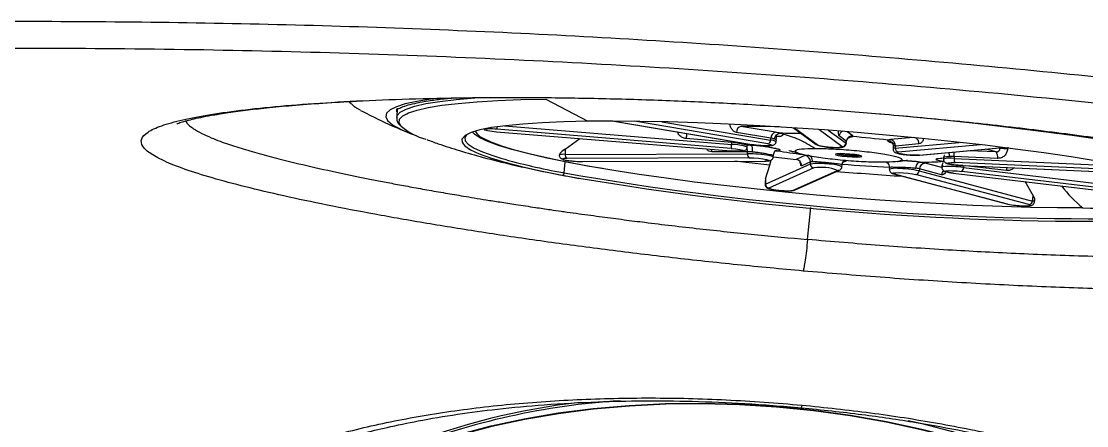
# Model space of a CAD drawing. Extents: x 939 to 1039, y 781 to 934.
# Drawn here: x 991.78 to 997.25, y 879.1 to 881.18 of the extents above; entities that cross this region are included whole.
import ezdxf

# ---------------------------------------------------------------- set-up
doc = ezdxf.new("R2010")
doc.units = 0
doc.header["$MEASUREMENT"] = 0
doc.layers.add('1', color=4, linetype='Continuous')

# ---------------------------------------------------------------- blocks, each defined once
blk = doc.blocks.new('Envoy')
at = {"layer": '1', "color": 3, "linetype": 'Continuous', "lineweight": 25}
for p, q in [((55.8208, 81.6064), (56.0353, 81.4922)), ((55.0573, 81.5597), (55.0544, 81.5123)), ((56.1692, 81.493), (56.8764, 81.3732)), ((56.1703, 81.493), (56.8781, 81.3731)), ((56.9596, 81.3762), (56.2744, 81.4922)), ((56.4156, 81.4897), (56.974, 81.3952)), ((57.5324, 81.5314), (57.5405, 81.5307)), ((55.5668, 81.439), (56.7699, 81.3407)), ((55.5668, 81.439), (55.5668, 81.4389)), ((55.5668, 81.4389), (56.7699, 81.3406)), ((56.7722, 81.3532), (55.5691, 81.4516)), ((55.6082, 81.469), (56.774, 81.3737)), ((56.9752, 81.4056), (56.7982, 81.4356)), ((56.9982, 81.436), (56.8212, 81.466)), ((57.0917, 81.4588), (57.2075, 81.3739)), ((57.0973, 81.4585), (57.2176, 81.3702)), ((57.3402, 81.3624), (57.2208, 81.45)), ((57.2702, 81.4463), (57.361, 81.3797)), ((57.3958, 81.4177), (57.367, 81.4388)), ((55.92, 81.3499), (55.9944, 81.404)), ((56.7749, 81.3842), (56.5402, 81.4034)), ((56.774, 81.3737), (56.7749, 81.3842)), ((56.974, 81.3952), (56.9752, 81.4056)), ((57.002, 81.3865), (57.0035, 81.3976)), ((57.0032, 81.3955), (57.0038, 81.4108)), ((57.3624, 81.3901), (57.3259, 81.4169)), ((57.361, 81.3797), (57.3624, 81.3901)), ((57.361, 81.3797), (57.362, 81.3782)), ((57.362, 81.3782), (57.3634, 81.3886)), ((57.7056, 81.4088), (57.59, 81.3983)), ((57.6141, 81.3544), (57.942, 81.3842)), ((55.92, 81.3499), (55.9187, 81.3224)), ((55.9187, 81.3224), (56.8547, 81.3254)), ((56.8552, 81.336), (56.6727, 81.3354)), ((56.7699, 81.3406), (56.7699, 81.3407)), ((56.8542, 81.3588), (56.8556, 81.3699)), ((56.8547, 81.3254), (56.8552, 81.336)), ((56.8551, 81.3659), (56.8569, 81.375)), ((56.8764, 81.3732), (56.8781, 81.3731)), ((57.6027, 81.3622), (57.6024, 81.351)), ((57.6033, 81.3612), (57.604, 81.3629)), ((57.6145, 81.3649), (57.6141, 81.3544)), ((57.7356, 81.3759), (57.6145, 81.3649)), ((58.0505, 81.3718), (57.6294, 81.3335)), ((57.7357, 81.3184), (58.167, 81.3576)), ((57.7391, 81.3184), (58.1688, 81.3574)), ((58.131, 81.3351), (57.9917, 81.3413)), ((58.1459, 81.3553), (58.1519, 81.3536)), ((58.1909, 81.3594), (58.1903, 81.3506)), ((55.9146, 81.2269), (55.9199, 81.2838)), ((56.8655, 81.3044), (55.9296, 81.3014)), ((56.0076, 81.2852), (56.9435, 81.2882)), ((56.0076, 81.2852), (56.0092, 81.2851)), ((56.0092, 81.2851), (56.9452, 81.2881)), ((56.9452, 81.2881), (56.9435, 81.2882)), ((56.9474, 81.1699), (57.1783, 81.2729)), ((56.9701, 81.2675), (56.9765, 81.2926)), ((56.9877, 81.3082), (56.9891, 81.3193)), ((57.1502, 81.316), (57.1052, 81.296)), ((57.1786, 81.2834), (57.1335, 81.2633)), ((57.1783, 81.2729), (57.1786, 81.2834)), ((57.3468, 81.2821), (57.365, 81.2902)), ((57.4077, 81.3205), (57.4067, 81.3204)), ((57.5686, 81.2813), (57.5717, 81.2805)), ((57.6541, 81.2901), (57.7208, 81.2849)), ((57.8526, 81.2541), (57.7674, 81.2768)), ((57.8613, 81.3087), (57.861, 81.2975)), ((57.8632, 81.3113), (57.8612, 81.3052)), ((57.9168, 81.3115), (57.9161, 81.301)), ((57.9161, 81.301), (58.7981, 81.2617)), ((58.1388, 81.3016), (57.9168, 81.3115)), ((58.9319, 81.235), (57.921, 81.2801)), ((55.892, 81.2175), (55.9018, 81.2157)), ((56.9482, 81.1973), (56.9701, 81.2675)), ((57.196, 81.2524), (56.9651, 81.1495)), ((57.0869, 81.1373), (57.3178, 81.2403)), ((57.0965, 81.1389), (57.3274, 81.2418)), ((57.34, 81.2582), (57.3414, 81.2686)), ((57.5834, 81.2567), (57.5831, 81.2455)), ((57.6055, 81.2222), (58.1877, 81.0675)), ((57.609, 81.2217), (58.1912, 81.067)), ((58.2998, 81.0645), (57.7176, 81.2192)), ((57.7375, 81.2478), (57.7362, 81.2373)), ((57.7362, 81.2373), (58.3184, 81.0826)), ((57.8511, 81.2176), (57.7375, 81.2478)), ((57.8536, 81.267), (57.8533, 81.2558)), ((57.9104, 81.2266), (59.0333, 81.0925)), ((57.9112, 81.2266), (57.9104, 81.2266)), ((57.9112, 81.2266), (59.0341, 81.0925)), ((59.0787, 81.1009), (57.9558, 81.235)), ((57.9612, 81.2648), (57.9619, 81.2647)), ((57.9612, 81.2648), (59.0079, 81.2182)), ((57.9619, 81.2647), (59.0085, 81.218)), ((57.9653, 81.2645), (57.9643, 81.2548)), ((57.9643, 81.2548), (59.0872, 81.1207)), ((58.1844, 81.2391), (57.9755, 81.2641)), ((56.9464, 81.1885), (56.9459, 81.1684)), ((56.9482, 81.1973), (56.9474, 81.1699)), ((56.9482, 81.1973), (56.9483, 81.1885)), ((58.2788, 81.1841), (58.3219, 81.1099)), ((58.3184, 81.0826), (58.3219, 81.1099)), ((58.3286, 81.0776), (58.3298, 81.0862)), ((57.1639, 80.8845), (57.1805, 81.0485))]:
    blk.add_line(p, q, dxfattribs=at)
at = {"layer": '1', "color": 3, "linetype": 'Continuous', "lineweight": 25, "flags": 128}
for points in [[(55.2774, 81.6117), (55.2297, 81.6058), (55.1578, 81.5944), (55.0988, 81.5814), (55.0532, 81.567), (55.0211, 81.5511), (55.0028, 81.534), (54.9984, 81.5157), (55.0079, 81.4962), (55.0312, 81.4759), (55.0332, 81.4745)], [(55.0544, 81.5123), (55.057, 81.522), (55.0729, 81.5394), (55.103, 81.5554), (55.147, 81.57), (55.2047, 81.5832), (55.2757, 81.5947), (55.3596, 81.6046), (55.4559, 81.6128), (55.4736, 81.614)], [(55.1058, 81.5315), (55.1152, 81.5357), (55.1589, 81.5502), (55.2163, 81.5633), (55.2869, 81.5747), (55.3703, 81.5846), (55.466, 81.5927), (55.5735, 81.599), (55.692, 81.6036), (55.8208, 81.6064)], [(55.0529, 81.5539), (55.0543, 81.5435), (55.0561, 81.5392)], [(55.0781, 81.4669), (55.0679, 81.484), (55.0695, 81.5025), (55.0853, 81.5197), (55.1058, 81.5315)], [(56.0354, 81.4922), (55.9129, 81.4895), (55.8015, 81.4848), (55.7019, 81.4782), (55.6151, 81.4698), (55.5416, 81.4597), (55.482, 81.4478), (55.4368, 81.4342), (55.4062, 81.4192), (55.3906, 81.4028), (55.3894, 81.3997)], [(58.6498, 81.2879), (58.5174, 81.3091), (58.3767, 81.3298), (58.2287, 81.3498), (58.0745, 81.3689), (57.9152, 81.3871), (57.752, 81.4042), (57.586, 81.4201), (57.4184, 81.4347), (57.2504, 81.4478), (57.0833, 81.4594), (56.9183, 81.4694), (56.7564, 81.4777), (56.599, 81.4842), (56.4471, 81.489), (56.3019, 81.4919), (56.1643, 81.493), (56.0354, 81.4922)], [(57.6345, 81.5218), (57.6704, 81.5185), (57.8486, 81.5011), (58.0239, 81.4826), (58.1952, 81.463), (58.3615, 81.4424), (58.5216, 81.421), (58.6748, 81.3989), (58.8199, 81.3762), (58.9561, 81.3531), (59.0826, 81.3297), (59.1986, 81.3062), (59.3034, 81.2827), (59.3963, 81.2594), (59.4768, 81.2363), (59.5443, 81.2137), (59.5986, 81.1916), (59.6391, 81.1703), (59.6482, 81.1642)], [(56.1115, 81.249), (56.0345, 81.2623), (55.9208, 81.2836), (55.8176, 81.305), (55.7257, 81.3263), (55.6455, 81.3474), (55.5779, 81.3682), (55.5231, 81.3885), (55.4817, 81.4081), (55.4539, 81.427), (55.4444, 81.437)], [(55.3894, 81.3997), (55.39, 81.3851), (55.3951, 81.3762)], [(55.4127, 81.4233), (55.4036, 81.4098), (55.4056, 81.3925), (55.4217, 81.3742), (55.4517, 81.355), (55.4955, 81.335), (55.5528, 81.3143), (55.5898, 81.3028)], [(58.5766, 81.0473), (58.4458, 81.0478), (58.3073, 81.0501), (58.1621, 81.0542), (58.0112, 81.06), (57.8557, 81.0675), (57.6967, 81.0767), (57.5353, 81.0874), (57.3728, 81.0997), (57.2103, 81.1134), (57.049, 81.1284), (56.8899, 81.1446), (56.7344, 81.1619), (56.5834, 81.1802), (56.4382, 81.1993), (56.2996, 81.2191), (56.1688, 81.2395), (56.0467, 81.2603), (55.9341, 81.2813), (55.8319, 81.3025), (55.7407, 81.3236), (55.6614, 81.3445), (55.5943, 81.3651), (55.5401, 81.3852), (55.5009, 81.4037)], [(56.7749, 81.3842), (56.7754, 81.3902), (56.7754, 81.3903)], [(55.3951, 81.3762), (55.4044, 81.3663), (55.4338, 81.3464), (55.4779, 81.3258), (55.5364, 81.3044), (55.6088, 81.2825), (55.6947, 81.2602), (55.7932, 81.2378), (55.9037, 81.2154)], [(56.7722, 81.3532), (56.7958, 81.3508), (56.8157, 81.3478), (56.8288, 81.3447), (56.8331, 81.3419), (56.8279, 81.3399), (56.8141, 81.3389), (56.7937, 81.3392), (56.7699, 81.3407)], [(56.9596, 81.3762), (56.9744, 81.373), (56.9808, 81.3701), (56.9777, 81.3679), (56.9657, 81.3667), (56.9465, 81.3667), (56.9231, 81.3679), (56.8991, 81.3701), (56.8781, 81.3731)], [(57.3311, 81.3262), (57.3142, 81.3254), (57.3063, 81.3235), (57.3087, 81.3206), (57.321, 81.3172), (57.3414, 81.3138), (57.3667, 81.311), (57.3931, 81.3091), (57.4166, 81.3085)], [(57.4106, 81.3124), (57.3905, 81.3129), (57.3679, 81.3145), (57.3463, 81.3169), (57.3288, 81.3198), (57.3183, 81.3227), (57.3162, 81.3252), (57.3163, 81.3252)], [(57.4166, 81.3085), (57.4336, 81.3092), (57.4415, 81.3112), (57.4391, 81.3141), (57.4267, 81.3175), (57.4064, 81.3209), (57.381, 81.3237), (57.3546, 81.3256), (57.3311, 81.3262)], [(57.7357, 81.3184), (57.7194, 81.3179), (57.6975, 81.3186), (57.6733, 81.3204), (57.6506, 81.3231), (57.6327, 81.3262), (57.6224, 81.3293), (57.6212, 81.3318), (57.6294, 81.3335)], [(56.9701, 81.2675), (56.8482, 81.2808), (56.7898, 81.2876)], [(56.8655, 81.3044), (56.887, 81.3038), (56.9111, 81.3021), (56.9342, 81.2995), (56.9528, 81.2965), (56.964, 81.2934), (56.9662, 81.2907), (56.959, 81.2889), (56.9435, 81.2882)], [(57.4318, 81.3161), (57.4319, 81.3147), (57.4252, 81.313), (57.4106, 81.3124)], [(57.7357, 81.3184), (57.7389, 81.3183), (57.7391, 81.3184)], [(57.9612, 81.2648), (57.9372, 81.2664), (57.9138, 81.2689), (57.8946, 81.2719), (57.8824, 81.2751), (57.8792, 81.2778), (57.8854, 81.2797), (57.9, 81.2805), (57.921, 81.2801)], [(55.9066, 81.2284), (55.9076, 81.2282), (55.9086, 81.228), (55.9096, 81.2278), (55.9106, 81.2277), (55.9116, 81.2275), (55.9126, 81.2273), (55.9136, 81.2271), (55.9146, 81.2269)], [(57.609, 81.2217), (57.6016, 81.2247), (57.6036, 81.227), (57.6147, 81.2283), (57.6332, 81.2285), (57.6563, 81.2274), (57.6804, 81.2252), (57.7019, 81.2224), (57.7176, 81.2192)], [(57.609, 81.2217), (57.6057, 81.2222), (57.6055, 81.2222)], [(57.8533, 81.2558), (57.8545, 81.2571), (57.8588, 81.2584)], [(57.9112, 81.2266), (57.8907, 81.2296), (57.8768, 81.2327), (57.8714, 81.2356), (57.8756, 81.2377), (57.8885, 81.2388), (57.9083, 81.2386), (57.9319, 81.2373), (57.9558, 81.235)], [(56.9459, 81.1684), (56.9462, 81.1691), (56.9474, 81.1699)], [(56.9762, 81.1436), (56.9726, 81.1444), (56.9696, 81.1452), (56.9673, 81.146), (56.9655, 81.1468), (56.9644, 81.1476), (56.964, 81.1483), (56.9642, 81.1489), (56.9651, 81.1495)], [(58.1877, 81.0675), (58.188, 81.0674), (58.1912, 81.067)], [(58.2998, 81.0645), (58.3026, 81.0637), (58.3048, 81.0629), (58.3064, 81.0621), (58.3073, 81.0614), (58.3075, 81.0607), (58.3071, 81.0601), (58.306, 81.0595), (58.3042, 81.059)], [(55.0787, 79.7802), (55.224, 79.8352), (55.3778, 79.8843), (55.5395, 79.9271), (55.7082, 79.9635), (55.883, 79.9933), (56.0629, 80.0163), (56.247, 80.0324), (56.4343, 80.0415), (56.6238, 80.0436), (56.8145, 80.0386), (57.0053, 80.0266), (57.1953, 80.0077), (57.3835, 79.9818), (57.5688, 79.9493), (57.7502, 79.9102), (57.9268, 79.8648), (58.0977, 79.8132), (58.2618, 79.7559), (58.4185, 79.693), (58.5667, 79.625), (58.7058, 79.5521)], [(58.7002, 79.5496), (58.5615, 79.6222), (58.4137, 79.6901), (58.2576, 79.7528), (58.0939, 79.81), (57.9236, 79.8613), (57.7475, 79.9066), (57.5666, 79.9456), (57.3819, 79.9781), (57.1943, 80.0038), (57.0048, 80.0227), (56.8146, 80.0347), (56.6245, 80.0396), (56.4355, 80.0376), (56.2488, 80.0285), (56.0653, 80.0124), (55.8859, 79.9895), (55.7117, 79.9598), (55.5435, 79.9235), (55.3822, 79.8808), (55.2288, 79.8319), (55.084, 79.7771)], [(59.3487, 79.0052), (59.3116, 79.0636), (59.2412, 79.1565), (59.158, 79.2472), (59.0625, 79.3352), (58.9552, 79.4201), (58.8367, 79.5014), (58.7076, 79.5787), (58.5685, 79.6516), (58.4203, 79.7196), (58.2636, 79.7825), (58.0995, 79.8398), (57.9286, 79.8914), (57.752, 79.9368), (57.6802, 79.9531)]]:
    blk.add_lwpolyline(points, dxfattribs=at)
at = {"layer": '1', "color": 3, "linetype": 'Continuous', "lineweight": 25}
for centre, radius, start, end in [((55.3341, 81.9765), 0.5853, 239.0661, 252.1668), ((55.2965, 81.7248), 0.3379, 229.7415, 254.0614), ((55.5384, 81.4906), 0.0946, 211.4373, 246.6766), ((55.5989, 81.8723), 0.4345, 259.7037, 265.7558), ((55.5296, 81.006), 0.4473, 84.9337, 90.8655), ((55.2067, 81.4924), 0.3647, 353.5747, 355.5441), ((56.8293, 81.436), 0.0311, 105.0839, 180.7047), ((56.8589, 76.6427), 4.8234, 88.1088, 90.4471), ((57.0063, 81.406), 0.0311, 105.0824, 180.7062), ((56.954, 81.1607), 0.2789, 75.4835, 80.8749), ((57.3577, 81.4126), 0.0321, 118.4045, 172.2898), ((58.7725, 81.2237), 2.2395, 174.7206, 175.396), ((56.7144, 80.6374), 0.7493, 83.1172, 85.3675), ((56.9546, 81.3949), 0.0194, 285.083, 0.7051), ((56.9766, 81.3541), 0.0411, 51.9058, 93.6621), ((56.9432, 81.2064), 0.2018, 75.4875, 80.881), ((57.0233, 78.0185), 3.4121, 88.1658, 89.9902), ((57.3413, 81.3823), 0.0199, 266.7537, 352.4991), ((57.394, 81.386), 0.0318, 86.7416, 172.5097), ((57.3616, 81.3885), 0.00178, 2.8488, 63.7867), ((57.3948, 81.4158), 0.00219, 266.4265, 63.6956), ((56.9587, 76.1367), 5.2949, 83.3099, 85.2768), ((57.5919, 81.3499), 0.0485, 92.1952, 109.7409), ((57.5832, 81.3677), 0.0314, 354.9568, 77.4918), ((57.7033, 81.3784), 0.0324, 355.6499, 64.8798), ((56.6245, 81.3378), 0.0482, 357.1375, 13.5766), ((56.1409, 81.4208), 0.6349, 353.8936, 355.7496), ((56.7782, 81.1735), 0.2003, 67.6958, 91.1763), ((57.001, 81.8413), 0.4892, 252.2875, 254.9808), ((56.8088, 81.3385), 0.0465, 356.8451, 19.6557), ((56.8739, 81.322), 0.0195, 169.7588, 244.667), ((56.8531, 80.6698), 0.6557, 79.77, 89.8574), ((56.8337, 80.5013), 0.8684, 87.3254, 88.6022), ((56.8555, 80.8011), 0.5348, 87.2106, 90.0259), ((56.9877, 81.554), 0.2137, 272.3087, 275.3242), ((57.5711, 84.7576), 3.4626, 260.6321, 262.8268), ((57.2188, 81.3892), 0.019, 233.7777, 266.4213), ((57.2933, 81.5925), 0.2348, 251.1943, 281.5178), ((57.4087, 81.7487), 0.4283, 260.8822, 269.7257), ((57.6117, 81.3408), 0.0138, 79.8784, 132.3851), ((57.6159, 81.3298), 0.0352, 92.2171, 109.7228), ((57.6337, 81.3527), 0.0196, 174.9524, 257.4989), ((57.8404, 81.3176), 0.0766, 355.4513, 12.6152), ((57.8088, 80.1876), 1.1918, 74.3157, 77.0172), ((58.1002, 81.3103), 0.0395, 347.3541, 38.85), ((56.5107, 84.5147), 3.3414, 254.003, 259.5839), ((55.9112, 81.2578), 0.0651, 83.3395, 110.3552), ((55.9238, 81.2522), 0.0495, 83.3423, 110.3503), ((55.9379, 81.319), 0.0195, 169.7588, 244.667), ((56.0103, 81.8034), 0.5182, 264.3334, 269.6996), ((56.9705, 81.2901), 0.0249, 46.4037, 92.2406), ((57.8474, 87.7748), 6.5212, 262.4237, 263.4647), ((57.1017, 81.2643), 0.0318, 358.1748, 83.789), ((57.1467, 81.2844), 0.0318, 358.1725, 83.7873), ((57.2224, 80.9229), 0.3527, 81.5842, 97.1947), ((57.1982, 81.2722), 0.0199, 178.176, 263.789), ((57.191, 81.2458), 0.0395, 92.1444, 108.3499), ((57.2802, 81.135), 0.137, 64.1004, 92.5734), ((57.3395, 81.2685), 0.00198, 4.7986, 67.4508), ((58.02, 89.3133), 8.0693, 265.18316, 266.89855), ((57.4273, 81.3255), 0.0212, 193.7399, 218.2325), ((57.4191, 81.3189), 0.0107, 217.4386, 256.2138), ((57.7689, 81.2453), 0.0314, 92.7694, 175.552), ((57.7424, 82.8385), 1.5564, 269.9543, 274.4151), ((57.6952, 80.9914), 0.2943, 75.8172, 81.0262), ((57.8964, 81.1753), 0.1272, 81.1011, 106.1838), ((57.8921, 80.7822), 0.5299, 87.3373, 90.1528), ((57.9402, 81.2956), 0.0247, 167.3557, 218.8485), ((55.9035, 81.2264), 0.0111, 271.1485, 2.2286), ((58.6449, 96.9623), 15.9838, 260.12515, 270.19468), ((58.6371, 96.8672), 15.8755, 260.12519, 270.19451), ((57.2348, 81.0249), 0.2308, 68.9154, 99.6723), ((58.6975, 97.7162), 16.5392, 265.19598, 266.37212), ((57.3197, 81.2591), 0.0189, 264.2191, 294.1389), ((57.611, 81.1744), 0.0764, 79.2821, 111.4452), ((57.6169, 80.66), 0.5895, 78.3228, 89.1874), ((57.7166, 81.2389), 0.0196, 272.76, 355.5587), ((57.6851, 81.0402), 0.2141, 75.8242, 81.0085), ((57.8857, 81.2135), 0.0349, 133.6542, 173.2767), ((57.8949, 80.7698), 0.4899, 81.8551, 94.2274), ((57.9404, 81.2533), 0.0239, 309.8745, 3.5205), ((58.2674, 81.2312), 0.0834, 163.6823, 174.5405), ((56.9673, 81.1693), 0.0199, 178.1769, 263.79), ((59.0113, 81.5766), 0.6849, 217.4565, 230.6), ((57.0658, 81.236), 0.1009, 265.6551, 282.0587), ((57.0888, 81.1561), 0.0189, 264.257, 294.0067), ((58.257, 81.3544), 0.2948, 257.0925, 264.9603), ((58.2988, 81.0841), 0.0196, 272.7673, 355.5514), ((58.3183, 81.0693), 0.0133, 38.5999, 89.2296), ((58.6844, 83.8965), 2.8512, 267.8313, 280.6162), ((56.4336, 76.3599), 3.703, 93.5792, 111.4315), ((56.4009, 76.4944), 3.5763, 96.4989, 111.5492)]:
    blk.add_arc(centre, radius, start, end, dxfattribs=at)
for points, knots in [([(45.7552, 81.4899), (46.2453, 81.5547), (47.2255, 81.6842), (48.7019, 81.8266), (50.181, 81.9307), (51.6624, 81.9926), (53.1447, 82.0134), (54.627, 81.9926), (56.1082, 81.9307), (57.5873, 81.8266), (59.0636, 81.6842), (60.0438, 81.5547), (60.534, 81.4899)], [0, 0, 0, 0, 0.100032, 0.200051, 0.300052, 0.400036, 0.500007, 0.599976, 0.699953, 0.799948, 0.899965, 1, 1, 1, 1]), ([(45.9217, 81.3806), (46.4582, 81.4486), (47.5314, 81.5847), (49.1481, 81.7272), (50.7682, 81.8242), (52.3909, 81.8714), (54.0046, 81.8696), (55.6079, 81.82), (57.1989, 81.7226), (58.7866, 81.5813), (59.8406, 81.4475), (60.3675, 81.3806)], [0, 0, 0, 0, 0.111971, 0.223957, 0.335963, 0.447987, 0.560017, 0.670039, 0.780044, 0.890029, 1, 1, 1, 1]), ([(57.1408, 80.7228), (57.028, 80.7333), (56.8023, 80.7542), (56.4691, 80.7904), (56.1434, 80.8296), (55.8282, 80.8716), (55.5261, 80.9159), (55.2396, 80.9618), (54.971, 81.0086), (54.7228, 81.056), (54.4972, 81.1032), (54.2965, 81.15), (54.123, 81.1958), (53.9789, 81.2404), (53.8666, 81.2835), (53.788, 81.3249), (53.7451, 81.3644), (53.7393, 81.4019), (53.7716, 81.4372), (53.8421, 81.4701), (53.9501, 81.5005), (54.0941, 81.528), (54.2718, 81.5524), (54.4803, 81.5733), (54.7162, 81.5904), (54.9762, 81.6034), (55.2566, 81.6119), (55.5542, 81.6157), (55.8657, 81.6147), (56.1882, 81.6085), (56.5189, 81.5972), (56.8552, 81.5805), (57.1947, 81.5591), (57.4212, 81.5406), (57.5344, 81.5313)], [0, 0, 0, 0, 0.030133, 0.060273, 0.090429, 0.120617, 0.150856, 0.181171, 0.21159, 0.242152, 0.272893, 0.303847, 0.335042, 0.366506, 0.398258, 0.4303, 0.462615, 0.495163, 0.527884, 0.560703, 0.593537, 0.626292, 0.658881, 0.691236, 0.723307, 0.755064, 0.786502, 0.817628, 0.848469, 0.879064, 0.909464, 0.939717, 0.969876, 1, 1, 1, 1]), ([(55.0521, 81.5495), (55.0521, 81.5496), (55.0522, 81.5499), (55.0637, 81.5583), (55.0871, 81.5683), (55.1228, 81.5794), (55.1712, 81.5903), (55.2331, 81.6004), (55.2886, 81.6078), (55.3268, 81.6112), (55.3366, 81.6121)], [0, 0, 0, 0, 0.086214, 0.214487, 0.346546, 0.488294, 0.637243, 0.790631, 0.94658, 1, 1, 1, 1]), ([(53.9273, 81.4818), (53.927, 81.4814), (53.9249, 81.4792), (53.9403, 81.4858), (53.966, 81.4931), (54.0034, 81.5029), (54.0476, 81.5127), (54.1061, 81.524), (54.1815, 81.5364), (54.2754, 81.5493), (54.3884, 81.5622), (54.52, 81.5746), (54.6727, 81.5864), (54.7897, 81.5929), (54.8481, 81.5961)], [0, 0, 0, 0, 0.016388, 0.100104, 0.184, 0.25121, 0.318444, 0.387685, 0.470906, 0.569937, 0.66438, 0.76946, 0.884945, 1, 1, 1, 1]), ([(54.8249, 81.5803), (54.819, 81.5838), (54.811, 81.5886), (54.811, 81.5928), (54.811, 81.5939)], [0, 0, 0, 0, 0.7286213, 1, 1, 1, 1]), ([(54.8692, 81.5489), (54.8667, 81.55), (54.8407, 81.5611), (54.8324, 81.5712), (54.8249, 81.5803)], [0, 0, 0, 0, 0.097414, 1, 1, 1, 1]), ([(54.8691, 81.5487), (54.8983, 81.5335), (54.9627, 81.5001), (55.0451, 81.4626), (55.0972, 81.4418), (55.1151, 81.4346)], [0, 0, 0, 0, 0.3542806, 0.7782682, 1, 1, 1, 1]), ([(53.9699, 81.494), (53.9719, 81.4907), (53.9766, 81.4828), (53.9902, 81.4695), (54.0141, 81.4515), (54.0504, 81.431), (54.0979, 81.4093), (54.1448, 81.3909), (54.1894, 81.3751), (54.2326, 81.3609), (54.2774, 81.347), (54.3243, 81.3332), (54.3732, 81.3196), (54.4237, 81.3062), (54.4764, 81.2927), (54.5647, 81.271), (54.6981, 81.2404), (54.8464, 81.2093), (54.9625, 81.1863), (55.0394, 81.1715), (55.122, 81.1561), (55.2106, 81.1401), (55.3028, 81.1239), (55.3841, 81.1101), (55.4544, 81.0984), (55.5163, 81.0883), (55.5874, 81.077), (55.6712, 81.064), (55.7583, 81.0508), (55.8361, 81.0394), (55.8907, 81.0315), (55.9394, 81.0246), (55.9898, 81.0176), (56.0495, 81.0094), (56.1079, 81.0015), (56.165, 80.994), (56.2208, 80.9868), (56.2751, 80.9799), (56.3565, 80.9697), (56.4676, 80.9563), (56.6546, 80.9349), (56.887, 80.91), (57.073, 80.8929), (57.1639, 80.8845)], [0, 0, 0, 0, 0.019097, 0.045725, 0.074633, 0.118395, 0.155831, 0.186942, 0.211729, 0.234538, 0.256873, 0.278735, 0.300124, 0.32104, 0.341484, 0.362234, 0.420348, 0.479268, 0.500032, 0.52173, 0.544361, 0.567927, 0.592429, 0.615808, 0.629383, 0.64446, 0.66104, 0.680545, 0.703809, 0.721564, 0.733806, 0.740763, 0.754299, 0.767459, 0.780244, 0.792652, 0.804684, 0.816339, 0.827619, 0.856692, 0.886753, 0.944678, 1, 1, 1, 1]), ([(55.0557, 81.5103), (55.0554, 81.5062), (55.0547, 81.4943), (55.0616, 81.4816), (55.0694, 81.4741), (55.0713, 81.4724)], [0, 0, 0, 0, 0.283086, 0.831449, 1, 1, 1, 1]), ([(57.5344, 81.5313), (57.6636, 81.5195), (57.9225, 81.496), (58.3042, 81.453), (58.6769, 81.4049), (59.0363, 81.352), (59.3786, 81.2951), (59.6983, 81.2353), (59.9941, 81.1734), (60.1624, 81.1321), (60.2471, 81.1114)], [0, 0, 0, 0, 0.121824, 0.244086, 0.367067, 0.491019, 0.61617, 0.742687, 0.870641, 1, 1, 1, 1]), ([(55.5228, 81.4533), (55.5174, 81.453), (55.5097, 81.4527), (55.5048, 81.4515), (55.5037, 81.4505), (55.5048, 81.4493), (55.5093, 81.4474), (55.5164, 81.4459), (55.5213, 81.4448)], [0, 0, 0, 0, 0.271453, 0.389532, 0.509234, 0.625996, 0.741666, 1, 1, 1, 1]), ([(55.5213, 81.4448), (55.5193, 81.4449), (55.5172, 81.445), (55.5155, 81.4465), (55.5153, 81.4467)], [0, 0, 0, 0, 0.8836135, 1, 1, 1, 1]), ([(56.5402, 81.4034), (56.5336, 81.4048), (56.5203, 81.4074), (56.5041, 81.4201), (56.4987, 81.4319), (56.4962, 81.4376)], [0, 0, 0, 0, 0.343683, 0.685691, 1, 1, 1, 1]), ([(56.7982, 81.4356), (56.7932, 81.4372), (56.7832, 81.4405), (56.7721, 81.4545), (56.7661, 81.4676), (56.7661, 81.4754), (56.766, 81.4766)], [0, 0, 0, 0, 0.3167021, 0.6318595, 0.9452993, 1, 1, 1, 1]), ([(57.3259, 81.4169), (57.325, 81.4184), (57.3232, 81.4216), (57.3221, 81.4317), (57.3224, 81.4397), (57.3224, 81.4416)], [0, 0, 0, 0, 0.43167, 0.861239, 1, 1, 1, 1]), ([(55.2089, 81.3985), (55.2283, 81.3913), (55.2854, 81.3703), (55.382, 81.3398), (55.5087, 81.3034), (55.6569, 81.2664), (55.7876, 81.238), (55.8703, 81.2218), (55.892, 81.2175)], [0, 0, 0, 0, 0.082597, 0.24177, 0.422764, 0.646733, 0.907276, 1, 1, 1, 1]), ([(56.8042, 81.3813), (56.8104, 81.3804), (56.8252, 81.3782), (56.8429, 81.3736), (56.8538, 81.369), (56.8548, 81.367), (56.8551, 81.3661)], [0, 0, 0, 0, 0.2102417, 0.4998729, 0.7868596, 1, 1, 1, 1]), ([(56.8764, 81.3732), (56.8804, 81.3725), (56.8914, 81.3708), (56.9131, 81.3684), (56.9388, 81.3667), (56.9619, 81.3661), (56.9771, 81.367), (56.9856, 81.3683), (56.9934, 81.3718), (56.9987, 81.3773), (57.0016, 81.3824), (57.0017, 81.3858), (57.0017, 81.3865)], [0, 0, 0, 0, 0.091425, 0.250272, 0.406383, 0.562286, 0.725543, 0.829778, 0.889648, 0.935616, 0.984905, 1, 1, 1, 1]), ([(56.9938, 81.4017), (56.9947, 81.4057), (56.9965, 81.4135), (57.0037, 81.4231), (57.0132, 81.4296), (57.0203, 81.4303), (57.0239, 81.4306)], [0, 0, 0, 0, 0.249983, 0.499991, 0.750008, 1, 1, 1, 1]), ([(56.9938, 81.4017), (56.9967, 81.4008), (57.0026, 81.3988), (57.0023, 81.3968), (57.0022, 81.3958)], [0, 0, 0, 0, 0.503847, 1, 1, 1, 1]), ([(57.0025, 81.4151), (57.0071, 81.4151), (57.0142, 81.4153), (57.0235, 81.4162), (57.0296, 81.4173), (57.0372, 81.4198), (57.0396, 81.4232), (57.0348, 81.4262), (57.0332, 81.4273)], [0, 0, 0, 0, 0.157291, 0.244829, 0.404508, 0.485342, 0.821734, 1, 1, 1, 1]), ([(57.0332, 81.4273), (57.032, 81.4279), (57.0295, 81.429), (57.0258, 81.4301), (57.0239, 81.4306)], [0, 0, 0, 0, 0.499321, 1, 1, 1, 1]), ([(57.2014, 81.353), (57.1741, 81.3694), (57.1194, 81.4023), (57.062, 81.419), (57.0332, 81.4273)], [0, 0, 0, 0, 0.499842, 1, 1, 1, 1]), ([(57.3639, 81.3884), (57.3641, 81.3906), (57.3647, 81.3963), (57.3693, 81.4036), (57.375, 81.4088), (57.3788, 81.4109), (57.38, 81.4114), (57.3804, 81.4116)], [0, 0, 0, 0, 0.183327, 0.469548, 0.706597, 0.908008, 1, 1, 1, 1]), ([(57.3766, 81.4091), (57.3787, 81.4104), (57.3842, 81.4138), (57.3907, 81.4137), (57.3947, 81.4136)], [0, 0, 0, 0, 0.387651, 1, 1, 1, 1]), ([(57.3801, 81.4104), (57.3807, 81.4105), (57.3889, 81.4113), (57.3919, 81.4125), (57.3947, 81.4136)], [0, 0, 0, 0, 0.080416, 1, 1, 1, 1]), ([(57.5755, 81.3955), (57.5744, 81.3942), (57.5725, 81.3921), (57.5782, 81.3884), (57.5866, 81.3848), (57.5953, 81.3817), (57.606, 81.3798), (57.6079, 81.3795)], [0, 0, 0, 0, 0.3310323, 0.533042, 0.6377601, 0.9350876, 1, 1, 1, 1]), ([(57.5755, 81.3955), (57.5794, 81.3947), (57.5872, 81.393), (57.5966, 81.3853), (57.603, 81.3749), (57.6037, 81.3669), (57.604, 81.3629)], [0, 0, 0, 0, 0.249994, 0.500021, 0.750014, 1, 1, 1, 1]), ([(57.7587, 81.4031), (57.7575, 81.3994), (57.7544, 81.3898), (57.746, 81.3793), (57.7391, 81.377), (57.7356, 81.3759)], [0, 0, 0, 0, 0.233619, 0.615511, 1, 1, 1, 1]), ([(55.92, 81.3499), (55.9114, 81.344), (55.8949, 81.3328), (55.8906, 81.3233), (55.8885, 81.3188)], [0, 0, 0, 0, 0.5227169, 1, 1, 1, 1]), ([(56.6727, 81.3354), (56.6676, 81.3362), (56.6574, 81.3379), (56.6476, 81.3449), (56.6449, 81.3506), (56.6449, 81.3508)], [0, 0, 0, 0, 0.494483, 0.986552, 1, 1, 1, 1]), ([(56.7699, 81.3406), (56.7747, 81.3402), (56.7879, 81.3392), (56.8084, 81.3385), (56.8261, 81.339), (56.8354, 81.3401), (56.8435, 81.3429), (56.8495, 81.3477), (56.8533, 81.3535), (56.8537, 81.3574), (56.8538, 81.3589)], [0, 0, 0, 0, 0.125653, 0.337305, 0.55851, 0.736992, 0.821036, 0.893915, 0.961232, 1, 1, 1, 1]), ([(57.0075, 81.3412), (57.0129, 81.3418), (57.0233, 81.343), (57.0245, 81.3449), (57.0208, 81.3467), (57.0148, 81.3485), (57.0074, 81.3502), (57.0008, 81.3516), (56.9924, 81.3533), (56.9752, 81.3567), (56.9449, 81.3617), (56.9092, 81.3665), (56.8862, 81.368), (56.8742, 81.3688)], [0, 0, 0, 0, 0.137875, 0.264146, 0.324889, 0.385381, 0.469805, 0.493898, 0.506007, 0.614956, 0.744105, 0.866987, 1, 1, 1, 1]), ([(56.8815, 81.3353), (56.8816, 81.3393), (56.8818, 81.3473), (56.8804, 81.358), (56.8778, 81.366), (56.8754, 81.3678), (56.8742, 81.3688)], [0, 0, 0, 0, 0.250023, 0.50002, 0.750002, 1, 1, 1, 1]), ([(56.8815, 81.3353), (56.8882, 81.3349), (56.9043, 81.3337), (56.9304, 81.3301), (56.9543, 81.3258), (56.9656, 81.3234), (56.9704, 81.3224)], [0, 0, 0, 0, 0.210243, 0.499869, 0.786859, 1, 1, 1, 1]), ([(56.9889, 81.3171), (56.9899, 81.3222), (56.9921, 81.3328), (56.9942, 81.3373), (56.9952, 81.3396)], [0, 0, 0, 0, 0.477557, 1, 1, 1, 1]), ([(57.0075, 81.3412), (57.0039, 81.3415), (56.9996, 81.3419), (56.996, 81.3397), (56.9954, 81.3393)], [0, 0, 0, 0, 0.8290868, 1, 1, 1, 1]), ([(57.0712, 81.3413), (57.071, 81.3414), (57.0694, 81.3417), (57.0763, 81.3402), (57.0938, 81.3352), (57.1106, 81.3303), (57.1218, 81.3263), (57.1219, 81.3262)], [0, 0, 0, 0, 0.0467935, 0.3522603, 0.6605047, 0.9951725, 1, 1, 1, 1]), ([(57.5463, 81.2816), (57.5158, 81.2821), (57.4547, 81.283), (57.3438, 81.291), (57.2393, 81.3026), (57.1549, 81.3166), (57.1037, 81.3307), (57.0942, 81.3427), (57.1254, 81.3512), (57.1761, 81.3524), (57.2014, 81.353)], [0, 0, 0, 0, 0.125, 0.25, 0.375001, 0.500001, 0.625, 0.75, 0.875, 1, 1, 1, 1]), ([(57.2014, 81.353), (57.2319, 81.3526), (57.293, 81.3517), (57.4039, 81.3437), (57.5084, 81.332), (57.5929, 81.318), (57.644, 81.3039), (57.6535, 81.292), (57.6224, 81.2835), (57.5717, 81.2822), (57.5463, 81.2816)], [0, 0, 0, 0, 0.125, 0.25, 0.375, 0.5, 0.625, 0.75, 0.875, 1, 1, 1, 1]), ([(57.2075, 81.3739), (57.2106, 81.3722), (57.2169, 81.3688), (57.228, 81.3664), (57.2459, 81.3632), (57.266, 81.3608), (57.2782, 81.36), (57.2823, 81.3597)], [0, 0, 0, 0, 0.174721, 0.359865, 0.625823, 0.872675, 1, 1, 1, 1]), ([(57.2823, 81.3597), (57.2866, 81.3594), (57.2993, 81.3584), (57.3189, 81.3579), (57.3347, 81.3584), (57.3433, 81.3597), (57.3496, 81.3616), (57.3553, 81.3651), (57.3601, 81.3707), (57.3613, 81.3754), (57.3619, 81.3778)], [0, 0, 0, 0, 0.114585, 0.339733, 0.573226, 0.714207, 0.792751, 0.863066, 0.931348, 1, 1, 1, 1]), ([(57.3155, 81.325), (57.3155, 81.325), (57.3155, 81.3251), (57.3184, 81.3255), (57.3242, 81.3259), (57.3302, 81.326), (57.3328, 81.326)], [0, 0, 0, 0, 0.105569, 0.343935, 0.711832, 1, 1, 1, 1]), ([(57.3328, 81.326), (57.3366, 81.326), (57.3466, 81.3259), (57.3668, 81.3249), (57.3908, 81.3228), (57.4119, 81.3201), (57.4255, 81.3176), (57.432, 81.3159), (57.4326, 81.3156), (57.4328, 81.3156)], [0, 0, 0, 0, 0.112211, 0.291525, 0.478471, 0.666421, 0.826555, 0.938583, 1, 1, 1, 1]), ([(57.6026, 81.3507), (57.6027, 81.3483), (57.603, 81.3438), (57.6062, 81.3382), (57.61, 81.3342), (57.6142, 81.3315), (57.62, 81.3289), (57.6295, 81.3264), (57.6473, 81.3232), (57.6714, 81.3203), (57.6967, 81.3184), (57.7213, 81.3174), (57.733, 81.318), (57.7391, 81.3184)], [0, 0, 0, 0, 0.040535, 0.077283, 0.110956, 0.145524, 0.191409, 0.298203, 0.442616, 0.574758, 0.713104, 0.850668, 1, 1, 1, 1]), ([(57.6098, 81.3701), (57.6092, 81.3699), (57.6048, 81.3683), (57.604, 81.3646), (57.6034, 81.3615)], [0, 0, 0, 0, 0.144878, 1, 1, 1, 1]), ([(57.8871, 81.3318), (57.8882, 81.3292), (57.8906, 81.3233), (57.8907, 81.3162), (57.8907, 81.3121)], [0, 0, 0, 0, 0.429536, 1, 1, 1, 1]), ([(58.131, 81.3351), (58.1324, 81.3351), (58.1352, 81.3351), (58.1392, 81.3361), (58.1429, 81.3378), (58.146, 81.3401), (58.1486, 81.343), (58.1511, 81.3474), (58.1516, 81.3511), (58.1519, 81.3536)], [0, 0, 0, 0, 0.1364199, 0.268793, 0.3974883, 0.5228988, 0.6454351, 0.7656449, 1, 1, 1, 1]), ([(58.1903, 81.3506), (58.1892, 81.3439), (58.187, 81.3306), (58.1748, 81.3142), (58.158, 81.3031), (58.1452, 81.3021), (58.1388, 81.3016)], [0, 0, 0, 0, 0.249137, 0.498755, 0.748525, 1, 1, 1, 1]), ([(58.1903, 81.3506), (58.1866, 81.3507), (58.1792, 81.351), (58.168, 81.3518), (58.1581, 81.3527), (58.154, 81.3533), (58.1519, 81.3536)], [0, 0, 0, 0, 0.250002, 0.499999, 0.749999, 1, 1, 1, 1]), ([(55.8885, 81.3188), (55.8888, 81.3163), (55.8892, 81.3113), (55.8932, 81.3048), (55.8992, 81.3001), (55.9042, 81.2991), (55.9066, 81.2986)], [0, 0, 0, 0, 0.250017, 0.499984, 0.749979, 1, 1, 1, 1]), ([(55.9066, 81.2986), (55.9067, 81.2977), (55.9069, 81.2965), (55.9129, 81.2945), (55.9191, 81.293), (55.9269, 81.2916), (55.9398, 81.2897), (55.9512, 81.2886), (55.9591, 81.2877)], [0, 0, 0, 0, 0.271442, 0.389521, 0.509226, 0.625997, 0.741666, 1, 1, 1, 1]), ([(56.9452, 81.2881), (56.949, 81.2881), (56.9603, 81.2884), (56.9683, 81.2888), (56.9781, 81.2931), (56.9834, 81.2976), (56.9868, 81.3029), (56.9872, 81.3068), (56.9873, 81.3081)], [0, 0, 0, 0, 0.207111, 0.617555, 0.731363, 0.832784, 0.942306, 1, 1, 1, 1]), ([(56.9704, 81.3224), (56.9744, 81.3216), (56.9836, 81.3196), (56.99, 81.318), (56.988, 81.3173), (56.9873, 81.3171)], [0, 0, 0, 0, 0.331328, 0.776578, 1, 1, 1, 1]), ([(57.1335, 81.2633), (57.1323, 81.2635), (57.1298, 81.264), (57.1271, 81.2725), (57.1263, 81.2814), (57.126, 81.2847)], [0, 0, 0, 0, 0.385283, 0.768688, 1, 1, 1, 1]), ([(57.1895, 81.2854), (57.1893, 81.2894), (57.1888, 81.2974), (57.1834, 81.308), (57.1754, 81.316), (57.1687, 81.3179), (57.1653, 81.3188)], [0, 0, 0, 0, 0.249992, 0.499985, 0.749997, 1, 1, 1, 1]), ([(57.1895, 81.2854), (57.1936, 81.2855), (57.2034, 81.2859), (57.2257, 81.2843), (57.2513, 81.2817), (57.2677, 81.28), (57.2747, 81.2793)], [0, 0, 0, 0, 0.210238, 0.49987, 0.786859, 1, 1, 1, 1]), ([(57.2747, 81.2793), (57.2815, 81.2786), (57.2975, 81.2771), (57.3189, 81.275), (57.3344, 81.2728), (57.3385, 81.271), (57.3402, 81.2703)], [0, 0, 0, 0, 0.213315, 0.49997, 0.789783, 1, 1, 1, 1]), ([(57.3521, 81.2911), (57.3519, 81.291), (57.3482, 81.289), (57.3432, 81.2817), (57.3412, 81.2741), (57.3402, 81.2703)], [0, 0, 0, 0, 0.029761, 0.514829, 1, 1, 1, 1]), ([(57.3419, 81.2687), (57.3419, 81.2697), (57.3419, 81.2744), (57.3458, 81.2814), (57.3515, 81.2877), (57.3557, 81.2904), (57.3573, 81.2911), (57.3577, 81.2913)], [0, 0, 0, 0, 0.090403, 0.416954, 0.681704, 0.906532, 1, 1, 1, 1]), ([(57.5693, 81.282), (57.5692, 81.282), (57.5691, 81.2821), (57.5709, 81.2812), (57.5726, 81.2799), (57.573, 81.2795)], [0, 0, 0, 0, 0.319545, 0.821754, 1, 1, 1, 1]), ([(57.5743, 81.2783), (57.577, 81.2751), (57.5822, 81.2689), (57.5832, 81.2603), (57.5836, 81.2561)], [0, 0, 0, 0, 0.518142, 1, 1, 1, 1]), ([(57.6234, 81.2855), (57.6311, 81.2868), (57.6483, 81.2896), (57.6663, 81.2916), (57.6766, 81.2925), (57.6761, 81.2924), (57.6759, 81.2924)], [0, 0, 0, 0, 0.244742, 0.54769, 0.838005, 1, 1, 1, 1]), ([(57.7208, 81.2849), (57.7172, 81.2853), (57.7068, 81.2864), (57.6855, 81.288), (57.6663, 81.289), (57.6536, 81.2895), (57.6515, 81.2896), (57.6504, 81.2896)], [0, 0, 0, 0, 0.1664256, 0.476598, 0.9107374, 0.9531314, 1, 1, 1, 1]), ([(57.7412, 81.2821), (57.7386, 81.2816), (57.7334, 81.2805), (57.7263, 81.2734), (57.7208, 81.2635), (57.7193, 81.2556), (57.7186, 81.2517)], [0, 0, 0, 0, 0.2500045, 0.4999868, 0.7499973, 1, 1, 1, 1]), ([(57.7412, 81.2821), (57.738, 81.2826), (57.7316, 81.2837), (57.7244, 81.2845), (57.7208, 81.2849)], [0, 0, 0, 0, 0.4970669, 1, 1, 1, 1]), ([(57.8611, 81.302), (57.8558, 81.3018), (57.8421, 81.301), (57.8326, 81.2996), (57.8254, 81.2981), (57.8231, 81.2973), (57.8224, 81.2958), (57.8237, 81.2949), (57.8291, 81.2931), (57.8382, 81.2909), (57.8537, 81.2882), (57.8622, 81.2867)], [0, 0, 0, 0, 0.108067, 0.281673, 0.312531, 0.456104, 0.475342, 0.628464, 0.646965, 0.806696, 1, 1, 1, 1]), ([(57.8598, 81.2796), (57.8589, 81.2789), (57.8545, 81.2753), (57.854, 81.2688), (57.8536, 81.2636)], [0, 0, 0, 0, 0.209925, 1, 1, 1, 1]), ([(57.8613, 81.2974), (57.8613, 81.2955), (57.8612, 81.2914), (57.8639, 81.2859), (57.8676, 81.2815), (57.8716, 81.2786), (57.8767, 81.2761), (57.885, 81.2735), (57.9006, 81.2704), (57.9245, 81.2674), (57.9458, 81.2655), (57.958, 81.2649), (57.9619, 81.2647)], [0, 0, 0, 0, 0.042685, 0.09346, 0.138597, 0.18349, 0.238252, 0.345364, 0.547947, 0.725141, 0.910045, 1, 1, 1, 1]), ([(57.862, 81.3055), (57.8623, 81.3065), (57.8629, 81.3088), (57.874, 81.3114), (57.8858, 81.3119), (57.8907, 81.3121)], [0, 0, 0, 0, 0.3091149, 0.7095509, 1, 1, 1, 1]), ([(57.8667, 81.3169), (57.8659, 81.3164), (57.8636, 81.3152), (57.8633, 81.3128), (57.8632, 81.3113)], [0, 0, 0, 0, 0.357855, 1, 1, 1, 1]), ([(55.9018, 81.2157), (55.9228, 81.2117), (55.9548, 81.2055), (55.9882, 81.1998), (55.9998, 81.1978)], [0, 0, 0, 0, 0.653675, 1, 1, 1, 1]), ([(57.3274, 81.2418), (57.3292, 81.2428), (57.3328, 81.2446), (57.3375, 81.2503), (57.3401, 81.2552), (57.3399, 81.2581), (57.3399, 81.2584)], [0, 0, 0, 0, 0.329366, 0.636087, 0.961472, 1, 1, 1, 1]), ([(57.5834, 81.2452), (57.5834, 81.243), (57.5836, 81.2386), (57.5866, 81.2331), (57.5903, 81.229), (57.5945, 81.2262), (57.5992, 81.224), (57.6031, 81.2229), (57.6055, 81.2222)], [0, 0, 0, 0, 0.142437, 0.285527, 0.415318, 0.546945, 0.716069, 1, 1, 1, 1]), ([(57.584, 81.2562), (57.5839, 81.2563), (57.5836, 81.2573), (57.5909, 81.2576), (57.6059, 81.2575), (57.6198, 81.2571), (57.6257, 81.2569)], [0, 0, 0, 0, 0.041004, 0.3927, 0.74118, 1, 1, 1, 1]), ([(57.6257, 81.2569), (57.6321, 81.2568), (57.6471, 81.2565), (57.6737, 81.2558), (57.6995, 81.2543), (57.7129, 81.2524), (57.7186, 81.2517)], [0, 0, 0, 0, 0.213317, 0.499973, 0.78979, 1, 1, 1, 1]), ([(57.8733, 81.2334), (57.8724, 81.2315), (57.8692, 81.2243), (57.861, 81.2175), (57.8544, 81.2176), (57.8511, 81.2176)], [0, 0, 0, 0, 0.157234, 0.577189, 1, 1, 1, 1]), ([(57.8535, 81.2558), (57.8534, 81.2555), (57.8529, 81.2528), (57.8545, 81.2478), (57.8576, 81.2423), (57.8615, 81.2386), (57.8657, 81.236), (57.8724, 81.2332), (57.8832, 81.2306), (57.8985, 81.2281), (57.9084, 81.2268), (57.9104, 81.2266)], [0, 0, 0, 0, 0.0099894, 0.0950857, 0.1656011, 0.231303, 0.3003688, 0.3977747, 0.6550795, 0.9285615, 1, 1, 1, 1]), ([(57.8547, 81.2639), (57.8543, 81.2641), (57.8532, 81.2648), (57.8566, 81.2654), (57.859, 81.2658)], [0, 0, 0, 0, 0.312579, 1, 1, 1, 1]), ([(58.2221, 81.2531), (58.2214, 81.252), (58.2167, 81.2457), (58.2031, 81.2394), (58.1906, 81.2392), (58.1844, 81.2391)], [0, 0, 0, 0, 0.091042, 0.543989, 1, 1, 1, 1]), ([(56.9463, 81.1683), (56.9462, 81.1664), (56.9461, 81.1623), (56.9488, 81.1569), (56.9524, 81.1525), (56.9565, 81.1495), (56.9615, 81.1471), (56.9667, 81.1454), (56.9717, 81.1443), (56.9736, 81.1439)], [0, 0, 0, 0, 0.100892, 0.224683, 0.334595, 0.443776, 0.576571, 0.834707, 1, 1, 1, 1]), ([(56.9762, 81.1436), (56.9818, 81.1425), (56.9897, 81.1409), (57.0038, 81.139), (57.0145, 81.1378), (57.0254, 81.1369), (57.0406, 81.1358), (57.051, 81.1356), (57.0582, 81.1354)], [0, 0, 0, 0, 0.2714571, 0.3895364, 0.5092413, 0.6260026, 0.7416738, 1, 1, 1, 1]), ([(57.0594, 81.1352), (57.0636, 81.1352), (57.0752, 81.1352), (57.086, 81.1355), (57.0938, 81.138), (57.0965, 81.1389)], [0, 0, 0, 0, 0.263474, 0.743674, 1, 1, 1, 1]), ([(58.3286, 81.0864), (58.3291, 81.0874), (58.332, 81.0936), (58.3265, 81.1025), (58.3219, 81.1099)], [0, 0, 0, 0, 0.174493, 1, 1, 1, 1]), ([(58.2311, 81.0607), (58.2395, 81.0599), (58.2516, 81.0587), (58.2672, 81.0578), (58.2772, 81.0575), (58.2862, 81.0574), (58.2966, 81.0577), (58.3011, 81.0585), (58.3042, 81.059)], [0, 0, 0, 0, 0.271451, 0.389533, 0.509235, 0.625996, 0.741671, 1, 1, 1, 1]), ([(58.2978, 81.0582), (58.2984, 81.0582), (58.3014, 81.0583), (58.303, 81.0587), (58.3043, 81.059)], [0, 0, 0, 0, 0.218988, 1, 1, 1, 1]), ([(58.3042, 81.059), (58.3067, 81.0589), (58.3099, 81.0587), (58.3127, 81.0603), (58.3134, 81.0607)], [0, 0, 0, 0, 0.743919, 1, 1, 1, 1]), ([(58.3101, 81.0593), (58.312, 81.0598), (58.3152, 81.0606), (58.3212, 81.064), (58.3259, 81.0693), (58.3285, 81.0743), (58.3284, 81.0773), (58.3284, 81.0778)], [0, 0, 0, 0, 0.293786, 0.513316, 0.729915, 0.960126, 1, 1, 1, 1]), ([(57.1639, 80.8845), (57.1617, 80.8647), (57.1574, 80.8252), (57.1511, 80.7772), (57.1453, 80.7402), (57.1423, 80.7286), (57.1408, 80.7228)], [0, 0, 0, 0, 0.2499968, 0.5000004, 0.7500015, 1, 1, 1, 1]), ([(59.851, 80.8019), (59.8218, 80.8007), (59.7609, 80.7981), (59.6606, 80.7949), (59.548, 80.7921), (59.4217, 80.7901), (59.2808, 80.789), (59.1274, 80.789), (58.9648, 80.7904), (58.7976, 80.7932), (58.6214, 80.7976), (58.4398, 80.8036), (58.2561, 80.8111), (58.0796, 80.8196), (57.8409, 80.8329), (57.5361, 80.8529), (57.2873, 80.874), (57.1639, 80.8845)], [0, 0, 0, 0, 0.0428331, 0.0894876, 0.1399663, 0.1942713, 0.2524052, 0.3150338, 0.3776777, 0.4402929, 0.5025489, 0.5699759, 0.633954, 0.6944797, 0.7515494, 0.8767675, 1, 1, 1, 1]), ([(59.9933, 80.6331), (59.8996, 80.6296), (59.7129, 80.6229), (59.395, 80.6195), (59.0555, 80.6213), (58.6952, 80.6292), (58.3191, 80.6431), (57.9316, 80.6633), (57.537, 80.6893), (57.2729, 80.7117), (57.1408, 80.7228)], [0, 0, 0, 0, 0.126467, 0.252214, 0.377427, 0.502273, 0.626875, 0.751323, 0.875684, 1, 1, 1, 1]), ([(54.4144, 77.3089), (54.3351, 77.3512), (54.177, 77.4356), (53.9726, 77.5786), (53.795, 77.7312), (53.6474, 77.8928), (53.5298, 78.0611), (53.443, 78.2341), (53.3878, 78.4096), (53.3645, 78.5853), (53.3738, 78.7592), (53.4161, 78.9291), (53.4917, 79.093), (53.6008, 79.2491), (53.7435, 79.3956), (53.9196, 79.5309), (54.1286, 79.6536), (54.3696, 79.7624), (54.6409, 79.8562), (54.9407, 79.934), (55.2662, 79.9951), (55.6139, 80.0389), (55.9797, 80.0651), (56.3588, 80.073), (56.7461, 80.0644), (57.0054, 80.0438), (57.1352, 80.0336)], [0, 0, 0, 0, 0.0395565, 0.0788356, 0.1179384, 0.1569604, 0.1959901, 0.2351071, 0.2743834, 0.3138826, 0.3536642, 0.3937838, 0.434291, 0.4752286, 0.5166325, 0.5585291, 0.6009305, 0.643833, 0.6872168, 0.7310451, 0.7752678, 0.8198262, 0.8646524, 0.9096709, 0.9548101, 1, 1, 1, 1]), ([(53.7407, 79.2286), (53.7647, 79.2626), (53.8114, 79.3285), (53.9098, 79.4277), (54.0245, 79.5199), (54.1568, 79.6066), (54.3059, 79.6866), (54.4736, 79.7598), (54.6249, 79.8146), (54.7588, 79.8563), (54.8779, 79.8891), (55.0128, 79.9217), (55.175, 79.9553), (55.3634, 79.987), (55.5791, 80.0152), (55.8192, 80.0376), (56.0695, 80.0515), (56.3238, 80.0568), (56.576, 80.0542), (56.8476, 80.0433), (57.0346, 80.0279), (57.1309, 80.02)], [0, 0, 0, 0, 0.063923, 0.123899, 0.179987, 0.232511, 0.296853, 0.354588, 0.407345, 0.440056, 0.473922, 0.50908, 0.550775, 0.601792, 0.65152, 0.707872, 0.77089, 0.822548, 0.877965, 0.937126, 1, 1, 1, 1]), ([(57.131, 80.02), (57.2353, 80.0092), (57.4341, 79.9887), (57.7125, 79.947), (57.9565, 79.9026), (58.1666, 79.8574), (58.3442, 79.8138), (58.4948, 79.7727), (58.6348, 79.7308), (58.7796, 79.6833), (58.939, 79.6254), (59.1096, 79.5555), (59.2844, 79.4749), (59.3925, 79.4144), (59.4475, 79.3836)], [0, 0, 0, 0, 0.115986, 0.221031, 0.315125, 0.3983, 0.470615, 0.532145, 0.587454, 0.651669, 0.725856, 0.809792, 0.903204, 1, 1, 1, 1]), ([(57.1311, 80.0216), (57.1313, 80.0212), (57.1322, 80.0198), (57.1339, 80.0278), (57.1352, 80.0336)], [0, 0, 0, 0, 0.275499, 1, 1, 1, 1]), ([(57.1352, 80.0336), (57.2527, 80.0213), (57.4877, 79.9968), (57.8325, 79.9426), (58.1662, 79.8762), (58.4849, 79.797), (58.7852, 79.7064), (59.0636, 79.6047), (59.32, 79.4939), (59.47, 79.412), (59.5446, 79.3713)], [0, 0, 0, 0, 0.126999, 0.253757, 0.38011, 0.505891, 0.630926, 0.755047, 0.878112, 1, 1, 1, 1])]:
    blk.add_open_spline(points, degree=3, knots=knots, dxfattribs=at)

msp = doc.modelspace()

# ---------------------------------------------------------------- block references
at = {"layer": '1'}
msp.add_blockref('Envoy', (938.6538, 799.1744), dxfattribs=at)

doc.saveas('drawing.dxf')
